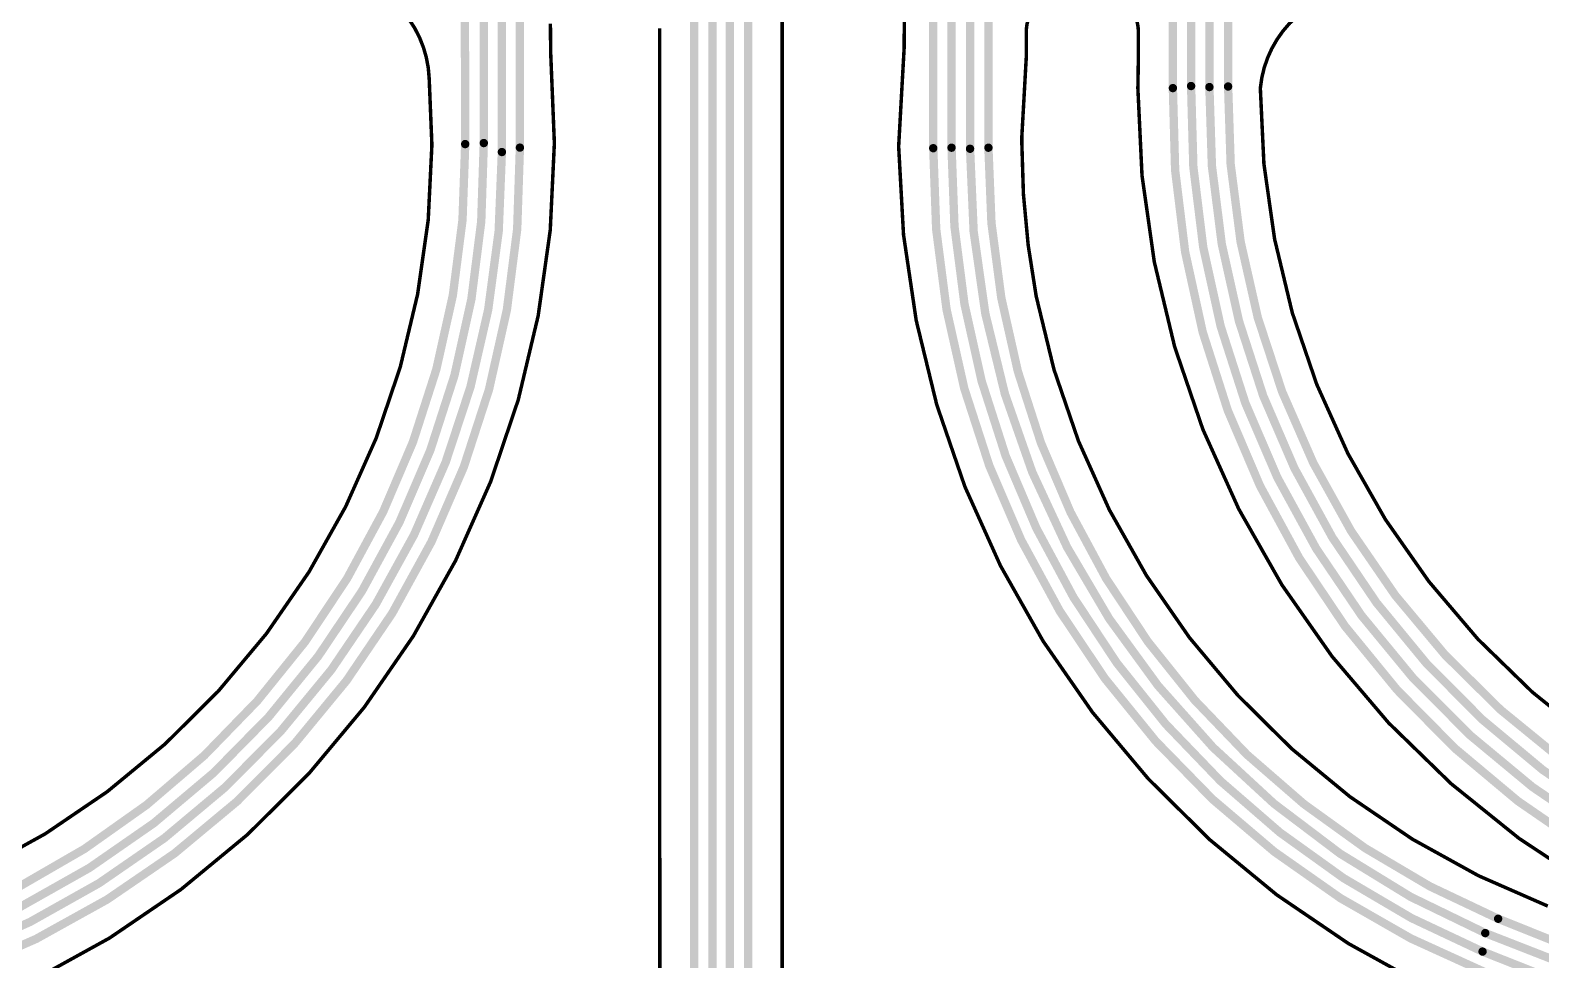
# Model space of a CAD drawing. Header units: inches. Extents: x -3.9 to 9.5, y -7 to 2.6.
# Drawn here: x -0.844 to 1.327, y -2.201 to -0.864 of the extents above; entities that cross this region are included whole.
import ezdxf

# ---------------------------------------------------------------- set-up
doc = ezdxf.new("R2010")
doc.units = ezdxf.units.IN
doc.header["$MEASUREMENT"] = 0
doc.layers.add('Board Outline', color=216, linetype='Continuous')
doc.layers.add('Bottom Layer', color=5, linetype='Continuous')

msp = doc.modelspace()

# ---------------------------------------------------------------- linework, layer by layer
at = {"layer": 'Board Outline', "const_width": 0.005}
for points in [[(-3.5511, -3.0092, -0.41422), (-0.8141, -0.2722)], [(1.1756, -0.2698, -0.413783), (4.4172, -3.5048)], [(-3.3751, -3.0092, -0.41422), (-0.8141, -0.4482)], [(1.1768, -0.4458, -0.413672), (4.2412, -3.5051)], [(-2.9821, -3.1945, -0.414209), (-0.3929, -0.6052)], [(1.0576, -0.6304, -0.413759), (3.7473, -3.3149)], [(-0.4289, -0.7822, -0.404148), (-0.2705, -0.9333)], [(-2.8062, -3.1945, -0.398878), (-0.5198, -0.7845)], [(0.5877, -0.8668, -0.414214), (0.6468, -0.8077)], [(0.6897, -0.8077, -0.414214), (0.7488, -0.8668)], [(0.9241, -0.9477, -0.345401), (1.0576, -0.8064)], [(1.0576, -0.8064, -0.413759), (3.5714, -3.3152)], [(1.8699, -2.2664, -0.367596), (0.7481, -0.9478)], [(1.8981, -2.0927, -0.367596), (0.9241, -0.9477)], [(-0.2666, -1.0293, -0.30992), (-1.0155, -2.115)], [(-0.0906, -1.0276, -0.310368), (-0.9525, -2.2794)], [(1.2741, -2.2879, -0.307813), (0.4044, -1.0338)], [(0.6019, -1.2465, -0.046669), (0.5813, -1.026)], [(1.3372, -2.1236, -0.258469), (0.6019, -1.2465)]]:
    msp.add_lwpolyline(points, format="xyb", dxfattribs=at)
for points in [[(0.4121, -0.8909), (0.4125, -0.8473)], [(-0.0963, -0.8547), (-0.0958, -0.8983)], [(0.0608, -0.8772), (0.0608, -0.8617)], [(0.2368, -0.8909), (0.2368, -0.8512)], [(0.5877, -0.9031), (0.5877, -0.8668)], [(0.7488, -0.9104), (0.7488, -0.8668)], [(0.0608, -0.8772), (0.0611, -4.097)], [(0.2368, -0.8909), (0.2371, -4.097)], [(0.2368, -0.8909), (0.2368, -0.8909)], [(0.4043, -1.0308), (0.4121, -0.8909)], [(-0.0958, -0.8983), (-0.0906, -1.0259)], [(0.5813, -1.0175), (0.5877, -0.9031)], [(0.7481, -0.9478), (0.7487, -0.9104)], [(0.7487, -0.9104), (0.7488, -0.9104)], [(-0.2705, -0.9333), (-0.2666, -1.0293)], [(0.5813, -1.026), (0.5813, -1.0175)], [(-0.0906, -1.0276), (-0.0906, -1.0259)], [(0.4043, -1.0308), (0.4044, -1.0338)]]:
    msp.add_lwpolyline(points, dxfattribs=at)
at = {"layer": 'Board Outline', "const_width": 0.0025}
for points in [[(0.5865, -0.8668, 1), (0.589, -0.8668, 1)], [(0.5865, -0.8668, 1), (0.589, -0.8668, 1)], [(0.7475, -0.8668, 1), (0.75, -0.8668, 1)], [(0.7475, -0.8668, 1), (0.75, -0.8668, 1)], [(0.0596, -0.8772, 1), (0.0621, -0.8772, 1)], [(0.0596, -0.8772, 1), (0.0621, -0.8772, 1)], [(0.2356, -0.8909, 1), (0.2381, -0.8909, 1)], [(0.2356, -0.8909, 1), (0.2381, -0.8909, 1)], [(0.2356, -0.8909, 1), (0.2381, -0.8909, 1)], [(0.2356, -0.8909, 1), (0.2381, -0.8909, 1)], [(0.4109, -0.8909, 1), (0.4134, -0.8909, 1)], [(0.4109, -0.8909, 1), (0.4134, -0.8909, 1)], [(-0.0971, -0.8983, 1), (-0.0946, -0.8983, 1)], [(-0.0971, -0.8983, 1), (-0.0946, -0.8983, 1)], [(0.5865, -0.9031, 1), (0.589, -0.9031, 1)], [(0.5865, -0.9031, 1), (0.589, -0.9031, 1)], [(0.7474, -0.9104, 1), (0.7499, -0.9104, 1)], [(0.7474, -0.9104, 1), (0.7499, -0.9104, 1)], [(0.7475, -0.9104, 1), (0.75, -0.9104, 1)], [(0.7475, -0.9104, 1), (0.75, -0.9104, 1)], [(-0.2718, -0.9333, 1), (-0.2693, -0.9333, 1)], [(-0.2718, -0.9333, 1), (-0.2693, -0.9333, 1)], [(0.7469, -0.9478, 1), (0.7494, -0.9478, 1)], [(0.7469, -0.9478, 1), (0.7494, -0.9478, 1)], [(0.9229, -0.9477, 1), (0.9254, -0.9477, 1)], [(0.9229, -0.9477, 1), (0.9254, -0.9477, 1)], [(0.5801, -1.0175, 1), (0.5826, -1.0175, 1)], [(0.5801, -1.0175, 1), (0.5826, -1.0175, 1)], [(-0.2679, -1.0293, 1), (-0.2654, -1.0293, 1)], [(-0.2679, -1.0293, 1), (-0.2654, -1.0293, 1)], [(-0.0919, -1.0259, 1), (-0.0894, -1.0259, 1)], [(-0.0919, -1.0259, 1), (-0.0894, -1.0259, 1)], [(-0.0919, -1.0276, 1), (-0.0894, -1.0276, 1)], [(-0.0919, -1.0276, 1), (-0.0894, -1.0276, 1)], [(0.4031, -1.0308, 1), (0.4056, -1.0308, 1)], [(0.4031, -1.0308, 1), (0.4056, -1.0308, 1)], [(0.4031, -1.0338, 1), (0.4056, -1.0338, 1)], [(0.4031, -1.0338, 1), (0.4056, -1.0338, 1)], [(0.5801, -1.026, 1), (0.5826, -1.026, 1)], [(0.5801, -1.026, 1), (0.5826, -1.026, 1)], [(0.6007, -1.2465, 1), (0.6032, -1.2465, 1)], [(0.6007, -1.2465, 1), (0.6032, -1.2465, 1)]]:
    msp.add_lwpolyline(points, format="xyb", close=True, dxfattribs=at)
at = {"layer": 'Bottom Layer', "const_width": 0.012}
for points in [[(-3.5014, -3.0092, -0.414214), (-0.8142, -0.3251)], [(1.1768, -0.3171, -0.414214), (4.37, -3.5065)], [(-3.476, -3.0091, -0.414214), (-0.8142, -0.3511)], [(1.1768, -0.3431, -0.414214), (4.3431, -3.5051)], [(1.1768, -0.3691, -0.414214), (4.3175, -3.5051)], [(-3.4504, -3.0091, -0.414214), (-0.8142, -0.3771)], [(1.1768, -0.3951, -0.414214), (4.2919, -3.5051)], [(-3.4241, -3.0083, -0.414214), (-0.8142, -0.4031)], [(-2.9327, -3.1941, -0.414214), (-0.3992, -0.6531)], [(1.0578, -0.6781, -0.414214), (3.6991, -3.3151)], [(-2.9071, -3.1941, -0.414214), (-0.3992, -0.6791)], [(-2.8815, -3.1937, -0.414214), (-0.3982, -0.7051)], [(1.0578, -0.7041, -0.414214), (3.6736, -3.3151)], [(-2.8545, -3.1927, -0.414214), (-0.3992, -0.7311)], [(1.0578, -0.7301, -0.414213), (3.648, -3.3151)], [(1.0578, -0.7561, -0.414214), (3.6224, -3.3151)], [(1.8299, -2.2088, -0.367796), (0.7984, -0.9475)], [(1.844, -2.1816, -0.369943), (0.8246, -0.9445)], [(1.8444, -2.1532, -0.367157), (0.8509, -0.946)], [(1.8673, -2.1286, -0.371242), (0.8778, -0.9452)], [(-0.192, -1.0265, -0.312181), (-0.9598, -2.1701)], [(-0.2187, -1.028, -0.307789), (-0.9596, -2.1418)], [(-0.166, -1.0394, -0.310413), (-0.9483, -2.1928)], [(-0.1401, -1.0331, -0.314325), (-0.9429, -2.2179)], [(1.2463, -2.2184, -0.309078), (0.454, -1.0339)], [(1.2435, -2.189, -0.305068), (0.4803, -1.0332)], [(1.2474, -2.1624, -0.302), (0.5069, -1.0347)], [(1.2659, -2.1418, -0.303415), (0.5333, -1.0332)], [(1.2659, -2.1418, -0.316333), (2.15, -3.3706)], [(1.2474, -2.1624, -0.318827), (2.124, -3.3682)], [(1.2435, -2.189, -0.317468), (2.0985, -3.3701)]]:
    msp.add_lwpolyline(points, format="xyb", dxfattribs=at)
for points in [[(-0.2192, -0.8257), (-0.2187, -1.028)], [(-0.192, -1.0265), (-0.192, -0.8264)], [(-0.166, -1.0394), (-0.166, -0.8267)], [(-0.1401, -1.0331), (-0.1401, -0.8264)], [(0.1104, -4.033), (0.1104, -0.8267)], [(0.1367, -4.0513), (0.1367, -0.8267)], [(0.1615, -4.033), (0.1615, -0.8267)], [(0.1878, -0.8274), (0.1882, -4.0513)], [(0.454, -1.0339), (0.454, -0.8253)], [(0.4803, -1.0332), (0.4803, -0.8232)], [(0.5069, -1.0347), (0.5069, -0.8239)], [(0.5333, -1.0332), (0.5333, -0.826)], [(0.7984, -0.9475), (0.7984, -0.826)], [(0.8246, -0.9445), (0.8246, -0.8274)], [(0.8509, -0.946), (0.8509, -0.8267)], [(0.8778, -0.9452), (0.8778, -0.8267)]]:
    msp.add_lwpolyline(points, dxfattribs=at)
at = {"layer": 'Bottom Layer', "const_width": 0.006}
for points in [[(0.7954, -0.9475, 1), (0.8014, -0.9475, 1)], [(0.7954, -0.9475, 1), (0.8014, -0.9475, 1)], [(0.8216, -0.9445, 1), (0.8276, -0.9445, 1)], [(0.8216, -0.9445, 1), (0.8276, -0.9445, 1)], [(0.8479, -0.946, 1), (0.8539, -0.946, 1)], [(0.8479, -0.946, 1), (0.8539, -0.946, 1)], [(0.8748, -0.9452, 1), (0.8808, -0.9452, 1)], [(0.8748, -0.9452, 1), (0.8808, -0.9452, 1)], [(-0.2217, -1.028, 1), (-0.2157, -1.028, 1)], [(-0.2217, -1.028, 1), (-0.2157, -1.028, 1)], [(-0.195, -1.0265, 1), (-0.189, -1.0265, 1)], [(-0.195, -1.0265, 1), (-0.189, -1.0265, 1)], [(-0.169, -1.0394, 1), (-0.163, -1.0394, 1)], [(-0.169, -1.0394, 1), (-0.163, -1.0394, 1)], [(-0.1431, -1.0331, 1), (-0.1371, -1.0331, 1)], [(-0.1431, -1.0331, 1), (-0.1371, -1.0331, 1)], [(0.451, -1.0339, 1), (0.457, -1.0339, 1)], [(0.451, -1.0339, 1), (0.457, -1.0339, 1)], [(0.4773, -1.0332, 1), (0.4833, -1.0332, 1)], [(0.4773, -1.0332, 1), (0.4833, -1.0332, 1)], [(0.5039, -1.0347, 1), (0.5099, -1.0347, 1)], [(0.5039, -1.0347, 1), (0.5099, -1.0347, 1)], [(0.5303, -1.0332, 1), (0.5363, -1.0332, 1)], [(0.5303, -1.0332, 1), (0.5363, -1.0332, 1)], [(1.2629, -2.1418, 1), (1.2689, -2.1418, 1)], [(1.2629, -2.1418, 1), (1.2689, -2.1418, 1)], [(1.2444, -2.1624, 1), (1.2504, -2.1624, 1)], [(1.2444, -2.1624, 1), (1.2504, -2.1624, 1)], [(1.2405, -2.189, 1), (1.2465, -2.189, 1)], [(1.2405, -2.189, 1), (1.2465, -2.189, 1)]]:
    msp.add_lwpolyline(points, format="xyb", close=True, dxfattribs=at)

doc.saveas('drawing.dxf')
